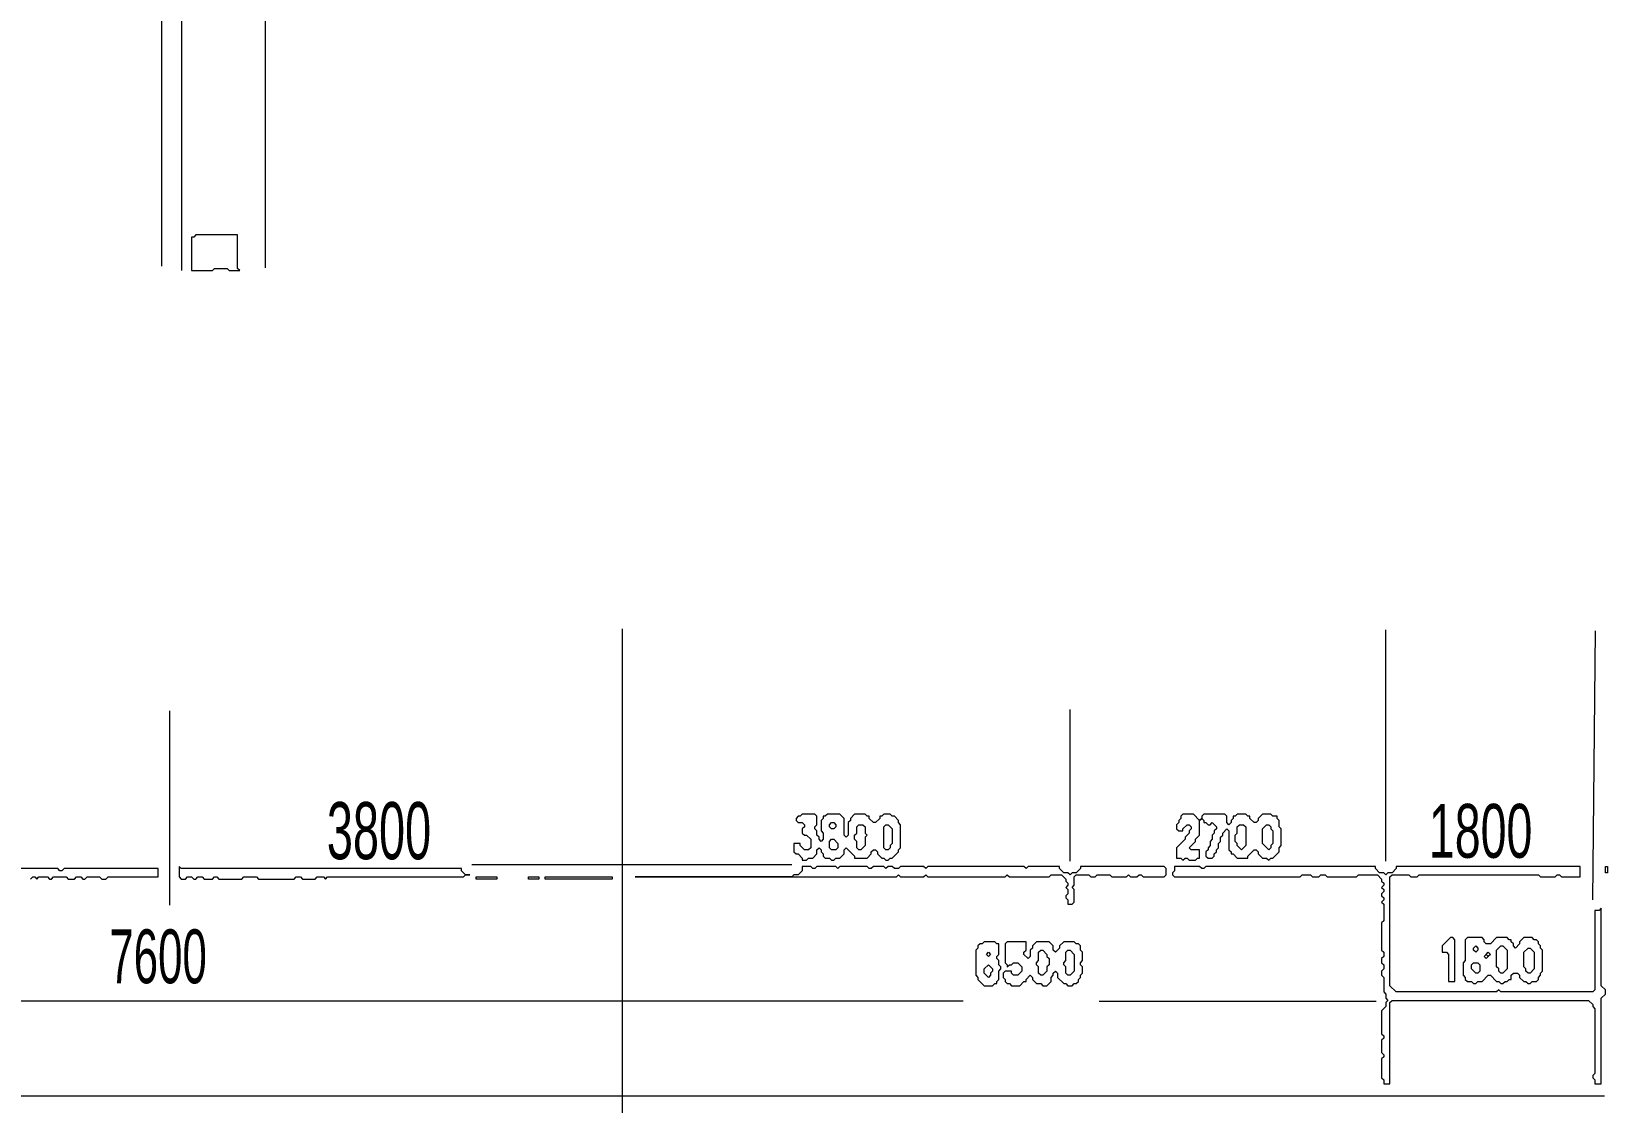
# Model space of a CAD drawing. Header units: millimetres. Extents: x 4 to 412, y 4 to 290.
# Drawn here: x 256.7 to 322.7, y 58.5 to 103.4 of the extents above; entities that cross this region are included whole.
import ezdxf

# ---------------------------------------------------------------- set-up
doc = ezdxf.new("R2010")
doc.units = ezdxf.units.MM
for name, color, linetype, lineweight in [('OCR_TEXT', 6, 'CONTINUOUS', 0), ('TRACE_STRAIGHT', 5, 'CONTINUOUS', 0), ('TRACE_TEXT_SYMBOL', 6, 'CONTINUOUS', 0)]:
    doc.layers.add(name, color=color, linetype=linetype, lineweight=lineweight)
doc.styles.add('wqy-unicode', font='wqy-unicode')

msp = doc.modelspace()

# ---------------------------------------------------------------- linework, layer by layer
at = {"layer": 'TRACE_STRAIGHT', "color": 5}
for p, q in [((262.166, 131.974), (262.166, 93.533)), ((262.996, 127.168), (262.996, 93.354)), ((266.503, 108.592), (266.503, 93.467)), ((281.457, 78.341), (281.457, 57.098)), ((313.42, 78.302), (313.42, 68.614)), ((322.093, 66.994), (322.213, 78.27)), ((262.491, 74.916), (262.491, 66.775)), ((300.2, 74.964), (300.2, 68.614)), ((275.159, 68.483), (288.557, 68.483)), ((218.669, 62.766), (295.732, 62.766)), ((301.42, 62.759), (313.023, 62.759)), ((219.209, 58.791), (322.58, 58.791))]:
    msp.add_line(p, q, dxfattribs=at)
at = {"layer": 'TRACE_TEXT_SYMBOL', "color": 6}
for points in [[(263.599, 94.843), (263.511, 94.755), (263.424, 94.755), (263.424, 93.354), (264.299, 93.354), (264.387, 93.442), (264.912, 93.442), (265, 93.354), (265.438, 93.354), (265.35, 93.442), (265.35, 94.843)], [(290.134, 70.147), (290.221, 70.235), (290.309, 70.235), (290.396, 70.147), (290.396, 70.059), (290.309, 69.972), (290.221, 69.972), (290.134, 70.059)], [(291.272, 70.059), (291.36, 70.147), (291.535, 70.147), (291.622, 70.059), (291.622, 69.797), (291.71, 69.709), (291.622, 69.622), (291.622, 69.271), (291.447, 69.096), (291.36, 69.096), (291.272, 69.184), (291.272, 69.446), (291.185, 69.534), (291.185, 69.709), (291.272, 69.797)], [(292.411, 70.059), (292.498, 70.147), (292.586, 70.147), (292.761, 69.972), (292.761, 69.359), (292.673, 69.271), (292.673, 69.184), (292.586, 69.096), (292.498, 69.096), (292.411, 69.184)], [(307.211, 70.059), (307.298, 70.147), (307.473, 70.147), (307.561, 70.059), (307.561, 69.271), (307.386, 69.096), (307.211, 69.271), (307.211, 69.359), (307.123, 69.446), (307.123, 69.709), (307.211, 69.797)], [(308.437, 70.147), (308.524, 70.147), (308.612, 70.059), (308.612, 69.972), (308.699, 69.884), (308.699, 69.359), (308.612, 69.271), (308.612, 69.184), (308.524, 69.096), (308.262, 69.359), (308.262, 69.972)], [(290.134, 69.446), (290.221, 69.534), (290.309, 69.534), (290.484, 69.359), (290.484, 69.184), (290.396, 69.096), (290.221, 69.096), (290.134, 69.184)], [(262.898, 68.396), (262.898, 67.958), (262.986, 67.87), (263.161, 67.87), (263.248, 67.958), (263.424, 67.958), (263.511, 67.87), (263.599, 67.87), (263.686, 67.958), (263.861, 67.958), (263.949, 67.87), (264.299, 67.87), (264.387, 67.958), (264.474, 67.958), (264.562, 67.87), (265.525, 67.87), (265.613, 67.958), (266.138, 67.958), (266.226, 67.87), (267.715, 67.87), (267.802, 67.958), (267.977, 67.958), (268.065, 67.87), (268.59, 67.87), (268.678, 67.958), (268.941, 67.958), (269.028, 67.87), (269.116, 67.958), (274.808, 67.958), (274.896, 68.045), (275.071, 68.045), (274.896, 68.045), (274.721, 68.22), (274.721, 68.308), (262.986, 68.308)], [(322.624, 68.396), (322.711, 68.396), (322.711, 68.133), (322.624, 68.133)], [(275.334, 67.958), (276.209, 67.958), (276.209, 67.87), (275.334, 67.87)], [(277.523, 67.958), (277.961, 67.958), (277.961, 67.87), (277.523, 67.87)], [(278.224, 67.958), (281.026, 67.958), (281.026, 67.87), (278.224, 67.87)], [(316.143, 65.418), (315.793, 65.068), (315.793, 64.805), (315.968, 64.805), (316.056, 64.717), (316.056, 63.579), (316.318, 63.579), (316.318, 65.33), (316.231, 65.418)], [(316.844, 65.418), (316.756, 65.33), (316.756, 64.455), (316.669, 64.367), (316.669, 63.842), (316.756, 63.754), (316.756, 63.667), (316.844, 63.579), (317.019, 63.579), (317.107, 63.491), (317.194, 63.491), (317.282, 63.579), (317.457, 63.579), (317.72, 63.842), (317.807, 63.842), (318.07, 63.579), (318.157, 63.579), (318.245, 63.491), (318.333, 63.491), (318.42, 63.579), (318.508, 63.579), (318.595, 63.667), (318.683, 63.667), (318.683, 63.842), (318.771, 63.929), (318.946, 63.929), (319.033, 63.842), (319.033, 63.754), (319.208, 63.579), (319.296, 63.579), (319.384, 63.491), (319.471, 63.491), (319.559, 63.579), (319.734, 63.579), (319.821, 63.667), (319.821, 63.754), (319.909, 63.842), (319.909, 63.929), (319.997, 64.017), (319.997, 64.893), (319.909, 64.98), (319.909, 65.068), (319.821, 65.155), (319.821, 65.243), (319.734, 65.33), (319.646, 65.33), (319.559, 65.418), (319.208, 65.418), (319.033, 65.243), (319.033, 65.155), (318.858, 64.98), (318.771, 65.068), (318.771, 65.155), (318.683, 65.243), (318.683, 65.33), (318.595, 65.33), (318.508, 65.418), (318.07, 65.418), (317.807, 65.155), (317.632, 65.155), (317.544, 65.243), (317.544, 65.33), (317.457, 65.418)], [(296.614, 65.243), (296.527, 65.155), (296.439, 65.155), (296.351, 65.068), (296.351, 64.98), (296.264, 64.893), (296.264, 63.842), (296.351, 63.754), (296.351, 63.667), (296.614, 63.404), (296.965, 63.404), (297.052, 63.491), (297.14, 63.491), (297.14, 63.579), (297.227, 63.667), (297.227, 64.017), (297.315, 64.104), (297.315, 64.192), (297.227, 64.28), (297.227, 64.455), (297.14, 64.542), (297.14, 64.63), (297.227, 64.717), (297.227, 65.155), (297.14, 65.155), (297.052, 65.243)], [(296.702, 64.717), (296.789, 64.805), (296.877, 64.717), (296.789, 64.63)], [(298.891, 64.805), (298.979, 64.893), (299.066, 64.893), (299.241, 64.717), (299.241, 64.63), (299.329, 64.542), (299.329, 64.28), (299.241, 64.192), (299.241, 64.017), (299.066, 63.842), (298.979, 63.842), (298.891, 63.929), (298.891, 64.192), (298.804, 64.28), (298.804, 64.367), (298.891, 64.455)], [(300.03, 64.805), (300.117, 64.893), (300.205, 64.893), (300.38, 64.717), (300.38, 64.017), (300.205, 63.842), (300.117, 63.842), (300.03, 63.929), (300.03, 64.192), (299.942, 64.28), (299.942, 64.367), (300.03, 64.455)], [(317.107, 64.98), (317.194, 65.068), (317.282, 64.98), (317.282, 64.893), (317.194, 64.805), (317.107, 64.893)], [(317.544, 64.63), (317.632, 64.717), (317.72, 64.63), (317.632, 64.542)], [(317.632, 64.717), (317.72, 64.805), (317.807, 64.717), (317.72, 64.63)], [(318.245, 65.068), (318.333, 65.068), (318.508, 64.893), (318.508, 64.104), (318.333, 63.929), (318.245, 63.929), (318.157, 64.017), (318.157, 64.104), (318.07, 64.192), (318.07, 64.893)], [(319.384, 64.98), (319.471, 64.98), (319.646, 64.805), (319.646, 64.104), (319.471, 63.929), (319.384, 63.929), (319.296, 64.017), (319.296, 64.104), (319.208, 64.192), (319.208, 64.805)], [(296.789, 64.28), (296.965, 64.104), (296.965, 64.017), (296.877, 63.929), (296.877, 63.842), (296.789, 63.754), (296.614, 63.929), (296.614, 64.104)], [(317.019, 64.28), (317.107, 64.367), (317.282, 64.367), (317.369, 64.28), (317.369, 64.017), (317.282, 63.929), (317.194, 63.929), (317.019, 64.104)]]:
    msp.add_lwpolyline(points, close=True, dxfattribs=at)
for points in [[(288.995, 70.585), (288.908, 70.497), (288.82, 70.497), (288.733, 70.41), (288.733, 70.322), (288.82, 70.235), (288.995, 70.235), (289.083, 70.147), (289.083, 70.059), (288.995, 69.972), (288.995, 69.797), (289.083, 69.709), (289.17, 69.709), (289.346, 69.534), (289.346, 69.184), (289.258, 69.096), (289.083, 69.096), (288.908, 69.271), (288.908, 69.359), (288.645, 69.359), (288.645, 69.009), (288.733, 68.921), (288.82, 68.921), (288.995, 68.746), (288.995, 68.658), (289.17, 68.658), (289.258, 68.746), (289.433, 68.746), (289.608, 68.921), (289.608, 69.096), (289.696, 69.184), (289.783, 69.096), (289.783, 69.009), (289.871, 68.921), (289.871, 68.833), (289.959, 68.746), (290.134, 68.746), (290.221, 68.658), (290.309, 68.658), (290.396, 68.746), (290.572, 68.746), (290.747, 68.921), (290.747, 69.096), (290.834, 69.184), (291.185, 68.833), (291.185, 68.746), (291.71, 68.746), (291.885, 68.921), (291.885, 69.009), (291.973, 69.096), (292.06, 69.096), (292.148, 69.009), (292.148, 68.921), (292.323, 68.746), (292.411, 68.746), (292.498, 68.658), (292.586, 68.658), (292.673, 68.746), (292.761, 68.746), (293.024, 69.009), (293.024, 69.096), (293.111, 69.184), (293.111, 70.147), (293.024, 70.235)], [(293.024, 70.235), (293.024, 70.322), (292.849, 70.497), (292.761, 70.497), (292.673, 70.585), (292.411, 70.585), (292.323, 70.497), (292.236, 70.497), (292.236, 70.41), (292.06, 70.235), (291.973, 70.235), (291.798, 70.41), (291.798, 70.497), (291.71, 70.497), (291.622, 70.585), (291.185, 70.585), (291.009, 70.41), (291.009, 70.322), (290.922, 70.235), (290.922, 69.709), (290.834, 69.622), (290.747, 69.709), (290.747, 70.41), (290.572, 70.585), (290.046, 70.585), (289.959, 70.497), (289.871, 70.497), (289.871, 70.41), (289.783, 70.322), (289.783, 69.884), (289.871, 69.797), (289.871, 69.534), (289.783, 69.446), (289.696, 69.534), (289.696, 69.622), (289.608, 69.709), (289.608, 69.884), (289.521, 69.972), (289.521, 70.059), (289.608, 70.147), (289.608, 70.497), (289.521, 70.585), (288.995, 70.585)], [(304.934, 70.585), (304.846, 70.497), (304.846, 70.41), (304.759, 70.322), (304.759, 70.235), (304.671, 70.147), (304.671, 69.972), (304.759, 69.884), (304.934, 69.884), (304.934, 69.972), (305.109, 70.147), (305.196, 70.147), (305.284, 70.059), (305.284, 69.972), (305.196, 69.884), (305.196, 69.797), (305.021, 69.622), (305.021, 69.534), (304.671, 69.184), (304.671, 68.746), (304.846, 68.746), (304.934, 68.658), (305.021, 68.746), (305.109, 68.746), (305.196, 68.658), (305.459, 68.658), (305.547, 68.746), (305.634, 68.746), (305.634, 69.096), (305.284, 69.096), (305.196, 69.184), (305.459, 69.446), (305.459, 69.534), (305.634, 69.709), (305.634, 70.322), (305.722, 70.41), (305.81, 70.322), (305.81, 70.235), (305.897, 70.235), (305.985, 70.147), (306.072, 70.147), (306.16, 70.235), (306.335, 70.059), (306.335, 69.972), (306.247, 69.884), (306.247, 69.797), (306.16, 69.709), (306.16, 69.534), (306.072, 69.446), (306.072, 69.271), (305.985, 69.184), (305.985, 69.096), (305.897, 69.009), (305.897, 68.833), (305.985, 68.746), (306.16, 68.746), (306.247, 68.833), (306.247, 68.921), (306.335, 69.009), (306.335, 69.096), (306.423, 69.184), (306.423, 69.359), (306.51, 69.446), (306.51, 69.622)], [(306.51, 69.622), (306.598, 69.709), (306.598, 69.797), (306.773, 69.972), (306.86, 69.884), (306.86, 69.096), (306.948, 69.009), (306.948, 68.921), (307.036, 68.921), (307.211, 68.746), (307.649, 68.746), (307.649, 68.833), (307.911, 69.096), (307.999, 69.096), (308.086, 69.009), (308.086, 68.921), (308.262, 68.746), (308.437, 68.746), (308.524, 68.658), (308.612, 68.746), (308.699, 68.746), (308.962, 69.009), (308.962, 69.184), (309.05, 69.271), (309.05, 69.972), (308.962, 70.059), (308.962, 70.322), (308.875, 70.41), (308.875, 70.497), (308.699, 70.497), (308.612, 70.585), (308.262, 70.585), (308.086, 70.41), (308.086, 70.322), (307.999, 70.235), (307.911, 70.235), (307.736, 70.41), (307.736, 70.497), (307.649, 70.497), (307.561, 70.585), (307.211, 70.585), (307.123, 70.497), (307.036, 70.497), (307.036, 70.41), (306.948, 70.322), (306.948, 70.235), (306.86, 70.147), (306.773, 70.235), (306.773, 70.497), (306.685, 70.585), (305.81, 70.585), (305.722, 70.497), (305.722, 70.41), (305.634, 70.322), (305.372, 70.585), (304.934, 70.585)], [(256.68, 67.87), (256.768, 67.958), (256.855, 67.958), (256.943, 67.87), (257.031, 67.958), (257.381, 67.958), (257.468, 67.87), (257.556, 67.87), (257.644, 67.958), (258.169, 67.958), (258.257, 67.87), (258.519, 67.87), (258.607, 67.958), (258.782, 67.958), (258.87, 67.87), (258.957, 67.87), (259.045, 67.958), (259.57, 67.958), (259.658, 67.87), (259.833, 67.87), (259.921, 67.958), (262.022, 67.958), (262.022, 68.308), (258.082, 68.308), (257.994, 68.22), (257.906, 68.22), (257.819, 68.308), (251.426, 68.308)], [(288.995, 68.396), (288.995, 68.22), (288.82, 68.045), (288.645, 68.045), (288.557, 67.958), (281.989, 67.958), (292.936, 67.958), (293.024, 68.045), (293.111, 67.958), (294.075, 67.958), (294.162, 68.045), (294.25, 67.958), (297.49, 67.958), (297.578, 68.045), (297.665, 67.958), (299.329, 67.958), (299.417, 68.045), (299.854, 68.045), (300.03, 67.87), (300.03, 67.783), (300.117, 67.695), (300.117, 67.607), (300.03, 67.52), (300.117, 67.432), (300.117, 67.257), (300.03, 67.17), (300.03, 67.082), (300.117, 66.994), (300.117, 66.819), (300.292, 66.819), (300.38, 66.907), (300.38, 67.432), (300.292, 67.52), (300.38, 67.607), (300.38, 67.958), (300.467, 68.045), (300.993, 68.045), (301.081, 67.958), (301.256, 67.958), (301.343, 68.045), (301.869, 68.045), (301.956, 67.958), (302.569, 67.958), (302.657, 68.045), (302.744, 67.958), (303.007, 67.958), (303.095, 68.045), (303.182, 68.045), (303.27, 67.958), (304.146, 67.958), (304.233, 68.045), (304.233, 68.308), (304.146, 68.396), (300.643, 68.396), (300.643, 68.308), (300.467, 68.133), (300.292, 68.133), (300.205, 68.045), (300.117, 68.133), (299.942, 68.133), (299.767, 68.308), (299.767, 68.396), (298.453, 68.396), (298.366, 68.308)], [(298.366, 68.308), (298.278, 68.396), (294.25, 68.396), (294.162, 68.308), (294.075, 68.396), (293.111, 68.396), (293.024, 68.308), (292.849, 68.308), (292.761, 68.396), (292.586, 68.396), (292.498, 68.308), (292.411, 68.396), (291.973, 68.396), (291.885, 68.308), (291.798, 68.308), (291.71, 68.396), (290.572, 68.396), (290.484, 68.308), (290.396, 68.396), (289.608, 68.396), (289.521, 68.308), (289.433, 68.308), (289.346, 68.396), (288.995, 68.396)], [(304.583, 68.396), (304.583, 68.22), (304.496, 68.133), (304.496, 68.045), (304.583, 67.958), (309.838, 67.958), (309.926, 68.045), (310.276, 68.045), (310.363, 67.958), (310.626, 67.958), (310.714, 68.045), (310.889, 68.045), (310.976, 67.958), (312.202, 67.958), (312.29, 68.045), (313.078, 68.045), (313.253, 67.87), (313.253, 67.783), (313.341, 67.695), (313.341, 67.607), (313.253, 67.52), (313.341, 67.432), (313.341, 67.345), (313.253, 67.257), (313.253, 67.17), (313.341, 67.082), (313.341, 66.994), (313.253, 66.907), (313.341, 66.819), (313.341, 66.119), (313.253, 66.031), (313.253, 64.893), (313.341, 64.805), (313.341, 64.63), (313.253, 64.542), (313.253, 64.367), (313.341, 64.28), (313.341, 64.104), (313.253, 64.017), (313.253, 63.842), (313.341, 63.754), (313.341, 63.141), (313.428, 63.054), (313.428, 62.878), (313.516, 62.791), (313.428, 62.703), (313.428, 62.528), (313.253, 62.353), (313.253, 61.39), (313.341, 61.302), (313.341, 61.214), (313.253, 61.127), (313.253, 60.601), (313.341, 60.514), (313.341, 60.426), (313.253, 60.339), (313.253, 59.551), (313.341, 59.463), (313.341, 59.288), (313.604, 59.288), (313.604, 62.703), (313.691, 62.791), (321.923, 62.791), (322.098, 62.616)], [(322.098, 62.616), (322.098, 62.528), (322.186, 62.44), (322.186, 59.726), (322.098, 59.638), (322.098, 59.551), (322.186, 59.463), (322.186, 59.288), (322.449, 59.288), (322.449, 62.878), (322.624, 63.054), (322.624, 63.229), (322.449, 63.404), (322.449, 66.644), (322.361, 66.556), (322.186, 66.556), (322.186, 63.229), (322.098, 63.141), (318.245, 63.141), (318.157, 63.229), (318.07, 63.141), (313.866, 63.141), (313.604, 63.404), (313.604, 67.958), (313.691, 68.045), (314.392, 68.045), (314.479, 67.958), (314.742, 67.958), (314.83, 68.045), (319.821, 68.045), (319.909, 67.958), (320.522, 67.958), (320.61, 68.045), (320.697, 68.045), (320.785, 67.958), (321.573, 67.958), (321.573, 68.396), (313.866, 68.396), (313.866, 68.308), (313.691, 68.133), (313.516, 68.133), (313.428, 68.045), (313.341, 68.133), (313.166, 68.133), (312.991, 68.308), (312.991, 68.396), (305.897, 68.396), (305.81, 68.308), (305.722, 68.308), (305.634, 68.396), (304.583, 68.396)], [(297.578, 65.243), (297.49, 65.155), (297.49, 64.367), (297.578, 64.28), (297.578, 64.192), (297.665, 64.28), (297.753, 64.28), (297.84, 64.367), (298.015, 64.367), (298.191, 64.192), (298.191, 64.017), (298.015, 63.842), (297.84, 63.842), (297.753, 63.929), (297.753, 64.017), (297.49, 64.017), (297.402, 63.929), (297.402, 63.754), (297.49, 63.667), (297.49, 63.579), (297.578, 63.491), (297.665, 63.491), (297.753, 63.404), (298.103, 63.404), (298.278, 63.579), (298.366, 63.579), (298.366, 63.667), (298.541, 63.842), (298.628, 63.754), (298.628, 63.667), (298.804, 63.491), (298.979, 63.491), (299.066, 63.404), (299.241, 63.404), (299.417, 63.579), (299.417, 63.754), (299.504, 63.842), (299.504, 63.929), (299.592, 64.017), (299.679, 63.929), (299.679, 63.754), (299.942, 63.491), (300.03, 63.491), (300.117, 63.404), (300.292, 63.404), (300.38, 63.491), (300.467, 63.491), (300.555, 63.579), (300.555, 63.667), (300.643, 63.754), (300.643, 63.842), (300.73, 63.929), (300.73, 64.192), (300.643, 64.28), (300.643, 64.367), (300.73, 64.455), (300.73, 64.805), (300.643, 64.893), (300.643, 65.068), (300.555, 65.155), (300.467, 65.155), (300.38, 65.243), (299.942, 65.243), (299.767, 65.068)], [(299.767, 65.068), (299.767, 64.98), (299.592, 64.805), (299.504, 64.893), (299.504, 65.068), (299.329, 65.243), (298.804, 65.243), (298.628, 65.068), (298.628, 64.98), (298.541, 64.893), (298.541, 64.63), (298.453, 64.542), (298.278, 64.717), (298.278, 64.805), (298.366, 64.893), (298.366, 65.243), (297.578, 65.243)]]:
    msp.add_lwpolyline(points, dxfattribs=at)

# ---------------------------------------------------------------- texts
at = {"layer": 'OCR_TEXT', "color": 6, "style": 'wqy-unicode'}
for s, height, width, p in [('3800', 2.3908, 0.61379, (269.086, 68.701)), ('1800', 2.2542, 0.646124, (315.233, 68.761)), ('7600', 2.2542, 0.609256, (259.975, 63.507))]:
    msp.add_text(s, height=height, dxfattribs=dict(at, width=width)).set_placement(p)

doc.saveas('drawing.dxf')
